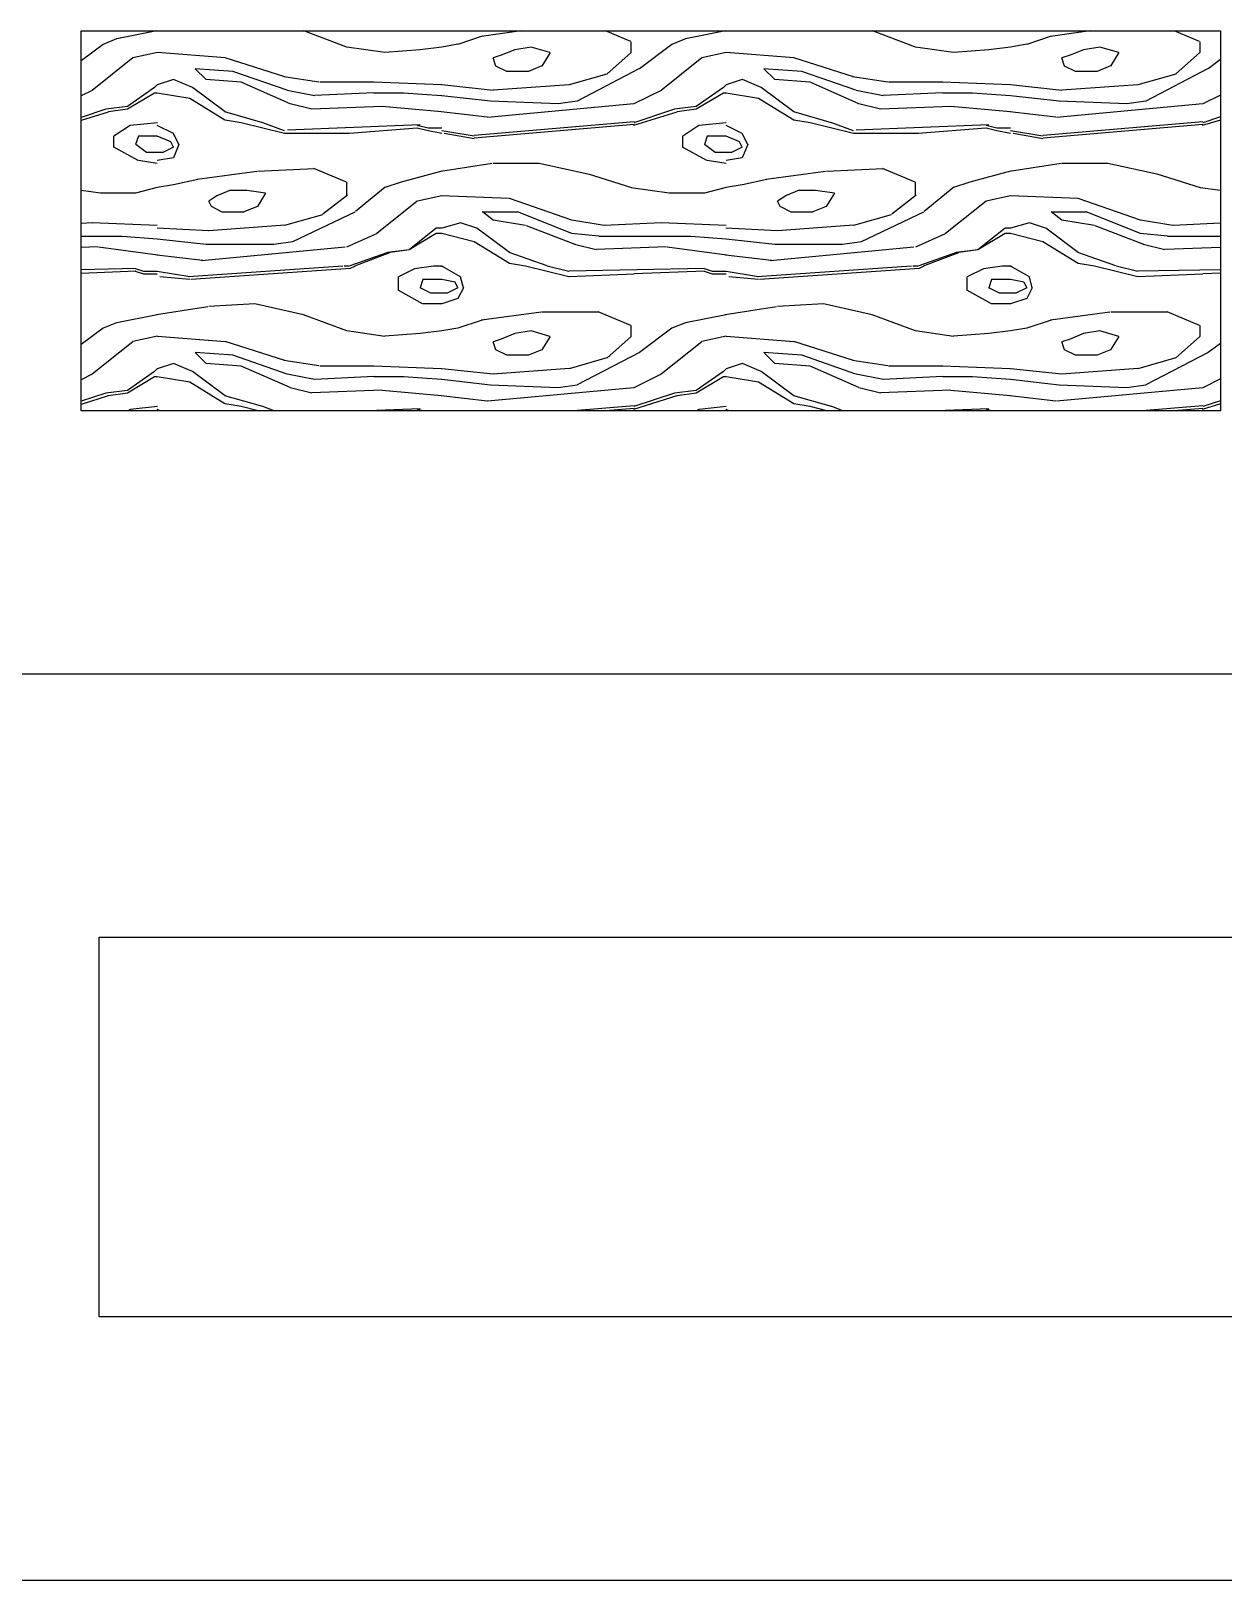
# Model space of a CAD drawing. Header units: millimetres. Extents: x -108685 to 756730, y -311791 to -113.
# Drawn here: x -42793 to -41743, y -243057 to -241693 of the extents above; entities that cross this region are included whole.
import ezdxf

# ---------------------------------------------------------------- set-up
doc = ezdxf.new("R2010")
doc.units = ezdxf.units.MM
doc.layers.add('JJ4-【节点填充】Hatch', color=250, linetype='Continuous')
doc.layers.add('XX9-【标注引线】Dim', color=44, linetype='Continuous')

msp = doc.modelspace()

# ---------------------------------------------------------------- hatches: boundary and pattern name
at = {"layer": 'JJ4-【节点填充】Hatch'}
h = msp.add_hatch(dxfattribs=at)
h.set_pattern_fill('YPSGT-木纹2', color=256, scale=500, angle=90, pattern_type=2)
h.set_pattern_definition([(201.755526, (-58380.90909809808, -102974.8855739831), (-1503.490474138579, -500.0000042870006), [12.84754499999999, -2685.137099999998]), (153.4881802, (-58411.93350309809, -102979.647473983), (-501.1634932024423, -3.261363372e-07), [10.66776999999998, -1109.447999999997]), (221.5674209999999, (-58302.15483309809, -102962.9808239831), (-501.1634998015132, -499.9999935679575), [28.70774999999998, -5999.919499999997]), (216.805996, (-58266.35744309807, -102955.837973983), (-501.1634916340268, -499.9999973919988), [35.767495, -2467.9572]), (218.594863, (-58240.10601809808, -102967.7427239831), (-501.1634953020429, -499.9999994124144), [45.80152499999999, -3160.3053]), (162.3883166, (-58106.46242309808, -102984.409373983), (-1503.490481454133, 499.9999783979936), [55.08472, -11512.706]), (180, (-58001.45673809809, -102998.695123983), (6.12e-14, 500), [26.25142, -474.91205]), (177.7147021, (-57968.04583809809, -102991.5522239831), (-501.1634904074019, -1.417972084e-06), [59.70981, -12479.35]), (187.1086444, (-57996.68375309808, -103136.7903239831), (-501.1634905711086, -2.94055232495e-05), [19.239835, -4021.125249999998]), (218.594863, (-57989.52427309808, -103093.9331739831), (-501.1634953020429, -499.9999994124144), [45.80152499999999, -3160.3053]), (198.395034, (-58003.84322809809, -103077.2665239831), (-501.1634903358165, -6.1190181504e-06), [15.09000499999999, -1569.360549999999]), (184.3885333, (-57987.13778309808, -103210.599873983), (-501.1634914736682, -2.22132286286e-05), [31.115635, -6503.167499999999]), (177.7147021, (-57968.04583809809, -103241.5522239831), (-501.1634904074019, -1.417972084e-06), [59.70981, -12479.35]), (180, (-58001.45673809809, -103248.6951239831), (6.12e-14, 500), [26.25142, -474.91205]), (174.8175646, (-57968.04583809809, -103265.3617739831), (-501.1634932222101, -1.0686109399e-06), [52.71834499999999, -5482.708000000001]), (184.5633474, (-57989.52427309808, -103279.6474739831), (-6515.125358417501, -499.9999932832094), [59.85205500000001, -12509.079]), (182.3318856, (-57989.52427309808, -103277.2665239831), (-12529.08727875801, -500.0000287537891), [117.0350649999999, -24460.32799999998]), (201.755526, (-58013.38920309808, -103139.171273983), (-1503.490474138579, -500.0000042870006), [38.54263999999996, -2659.441999999998]), (184.5633474, (-57989.52427309808, -103029.6474739831), (-6515.125358417501, -499.9999932832094), [59.85205500000001, -12509.079]), (182.3318856, (-57989.52427309808, -103027.2665239831), (-12529.08727875801, -500.0000287537891), [117.0350649999999, -24460.32799999998]), (198.395034, (-58003.84322809809, -103327.266523983), (-501.1634903358165, -6.1190181504e-06), [15.09000499999999, -1569.360549999999]), (187.1086444, (-57996.68375309808, -103386.7903239831), (-501.1634905711086, -2.94055232495e-05), [19.239835, -4021.125249999998]), (218.594863, (-57989.52427309808, -103343.933173983), (-501.1634953020429, -499.9999994124144), [45.80152499999999, -3160.3053]), (200.99293, (-58013.38920309808, -103389.1712739831), (-2505.817466013692, -999.9999922142883), [33.230065, -6945.083000000001]), (174.8175646, (-57968.04583809809, -103015.3617739831), (-501.1634932222101, -1.0686109399e-06), [52.71834499999999, -5482.708000000001]), (192.500636, (-57968.04583809809, -103339.1712739831), (-2505.817455436972, -500.0000167359058), [21.999975, -4597.99485]), (194.898295, (-57968.04583809809, -103317.7427239831), (-2004.653967257814, -500.0000103090711), [37.042625, -7741.908999999998]), (210.905036, (-57972.8188230981, -103372.5046239831), (-1002.326973937278, -500.000011303384), [27.81396, -2892.651950000001]), (218.594863, (-57972.8188230981, -103367.7427239831), (-501.1634953020429, -499.9999994124144), [30.53435, -3175.5725]), (180, (-57968.04583809809, -103372.5046239831), (6.12e-14, 500), [4.772985, -496.3904999999999]), (180, (-57968.04583809809, -103367.7427239831), (6.12e-14, 500), [4.772985, -496.3904999999999]), (180, (-57968.04583809809, -103401.0760739831), (6.12e-14, 500), [7.15948, -494.004]), (188.1114791, (-57996.68375309808, -103386.7903239831), (-501.1634899424542, -7.2415967638e-06), [16.87426999999998, -3526.722399999999]), (188.1114791, (-57996.68375309808, -103136.7903239831), (-501.1634899424542, -7.2415967638e-06), [16.87426999999998, -3526.722399999999]), (90, (-58006.2297230981, -103172.5046239831), (-501.1634899999999, 500), [11.90476, -488.0951999999999]), (206.511819, (-57991.91076809807, -103153.4570239831), (-501.1634820428823, -1.5047358634e-05), [16.001655, -1104.1141]), (185.6974228, (-57968.04583809809, -103151.0760739831), (-501.1634942508235, -1.6003009166e-06), [23.98340499999995, -5012.53149999999]), (180, (-57968.04583809809, -103162.9808239831), (6.12e-14, 500), [16.70545, -484.458]), (251.5250620000001, (-57984.75128809808, -103162.9808239831), (-2.9664873919e-06, -500.0000000046513), [7.530984999999998, -1573.97615]), (153.4881802, (-57977.59180809808, -103174.8855739831), (-501.1634932024423, -3.261363372e-07), [10.66776999999998, -1109.447999999997]), (180, (-57968.04583809809, -103174.8855739831), (6.12e-14, 500), [9.54597, -491.6174999999998]), (187.1086444, (-57968.04583809809, -103208.2189239831), (-501.1634905711086, -2.94055232495e-05), [19.239835, -4021.125249999998]), (180, (-57968.04583809809, -103184.409373983), (6.12e-14, 500), [16.70545, -484.458]), (151.0018962, (-57984.75128809808, -103184.409373983), (-1002.326986252916, 500.0000020168478), [24.557005, -5132.414000000001]), (175.9238363, (-57968.04583809809, -103251.0760739831), (-501.1634926062113, -5.948250196e-07), [33.49562999999993, -7000.58599999999]), (165.9950588, (-57979.97830309808, -103282.0284239831), (-501.1634896140161, 2.6528959892e-06), [9.838419999999982, -2056.229699999995]), (168.7156499, (-57968.04583809809, -103284.409373983), (-501.1634909246174, -2.863261127e-07), [12.16769, -2543.0468]), (165.9950588, (-57979.97830309808, -103279.6474739831), (-501.1634896140161, 2.6528959892e-06), [9.838419999999982, -2056.229699999995]), (180, (-57968.04583809809, -103279.6474739831), (6.12e-14, 500), [11.932465, -489.2310000000002]), (175.9238363, (-57968.04583809809, -103001.076073983), (-501.1634926062113, -5.948250196e-07), [33.49562999999993, -7000.58599999999]), (165.9950588, (-57979.97830309808, -103032.0284239831), (-501.1634896140161, 2.6528959892e-06), [9.838419999999982, -2056.229699999995]), (168.7156499, (-57968.04583809809, -103034.4093739831), (-501.1634909246174, -2.863261127e-07), [12.16769, -2543.0468]), (165.9950588, (-57979.97830309808, -103029.6474739831), (-501.1634896140161, 2.6528959892e-06), [9.838419999999982, -2056.229699999995]), (180, (-57968.04583809809, -103029.6474739831), (6.12e-14, 500), [11.932465, -489.2310000000002]), (194.898295, (-57968.04583809809, -103067.742723983), (-2004.653967257814, -500.0000103090711), [37.042625, -7741.908999999998]), (192.500636, (-57968.04583809809, -103089.171273983), (-2505.817455436972, -500.0000167359058), [21.999975, -4597.99485]), (210.905036, (-57972.8188230981, -103122.5046239831), (-1002.326973937278, -500.000011303384), [27.81396, -2892.651950000001]), (180, (-57968.04583809809, -103122.5046239831), (6.12e-14, 500), [4.772985, -496.3904999999999]), (218.594863, (-57972.8188230981, -103117.7427239831), (-501.1634953020429, -499.9999994124144), [30.53435, -3175.5725]), (180, (-57968.04583809809, -103117.7427239831), (6.12e-14, 500), [4.772985, -496.3904999999999]), (151.0018962, (-58235.33303309808, -103308.2189239831), (-1002.326986252916, 500.0000020168478), [24.557005, -5132.414000000001]), (248.15263, (-58199.5356430981, -103293.9331739831), (-501.1634723649378, -1000.000006810162), [12.82594, -2680.62155]), (180, (-58237.71952809809, -103336.7903239831), (6.12e-14, 500), [31.024405, -470.1390499999998]), (180, (-58249.65199309809, -103374.8855739831), (6.12e-14, 500), [28.63791500000001, -472.52555]), (172.2526421999999, (-58218.62758309809, -103391.5522239831), (-3508.144448190704, 499.9999835270481), [52.98649499999996, -11074.17749999999]), (177.6195887, (-58218.62758309809, -103365.361773983), (-501.1634946960397, 1.5996835587e-06), [57.32529499999993, -11980.98649999998]), (171.8885208, (-58218.62758309809, -103310.5998739831), (-501.16349135345, -1.7836618264e-06), [16.87426999999998, -3526.722399999999]), (189.4407505, (-58204.30862809809, -103305.8379739831), (-501.1634863236047, -4.49712197452e-05), [14.51555999999999, -3033.751849999998]), (194.004941, (-58218.62758309809, -103332.0284239831), (-501.1634884039884, -5.7548796116e-06), [19.67684, -2046.39125]), (189.4407505, (-58204.30862809809, -103329.6474739831), (-501.1634863236047, -4.49712197452e-05), [14.51555999999999, -3033.751849999998]), (175.6114666, (-58218.62758309809, -103377.2665239831), (-501.1634933866554, -1.838777995e-06), [31.115635, -6503.167499999999]), (180, (-58142.25981309808, -103353.4570239831), (6.12e-14, 500), [19.091945, -482.07155]), (180, (-58139.87332309809, -103334.4093739831), (6.12e-14, 500), [14.318955, -486.8445]), (201.755526, (-58130.32734809809, -103348.6951239831), (-1503.490474138579, -500.0000042870006), [12.84754499999999, -2685.137099999998]), (238.977459, (-58123.16787309809, -103336.7903239831), (-501.1634968640942, -999.9999977219924), [13.89177999999999, -2903.381499999998]), (171.8885208, (-58123.16787309809, -103336.7903239831), (-501.16349135345, -1.7836618264e-06), [16.87426999999998, -3526.722399999999]), (153.4881802, (-58161.35175809808, -103353.4570239831), (-501.1634932024423, -3.261363372e-07), [10.66776999999998, -1109.447999999997]), (201.755526, (-58154.19227809809, -103334.4093739831), (-1503.490474138579, -500.0000042870006), [12.84754499999999, -2685.137099999998]), (213.628631, (-58166.12474309809, -103339.1712739831), (-1002.326984893073, -499.9999943819712), [8.59848, -1797.0824]), (116.6183569, (-58170.8977280981, -103348.6951239831), (-501.1634912901496, 500.0000001251601), [5.326449999999995, -1113.228349999999]), (187.7473577, (-58130.32734809809, -103317.7427239831), (-3508.144446367264, -499.9999972216226), [52.98649499999999, -11074.1775]), (90, (-58051.57308809808, -103339.1712739831), (-501.1634899999999, 500), [11.90476, -488.0951999999999]), (157.4273760999999, (-58051.57308809808, -103327.266523983), (-2505.817458875371, 1000.000002081216), [31.01376500000001, -6481.875999999997]), (182.7199911, (-58080.21100309808, -103315.3617739831), (-501.163491751511, 1.0252929507e-06), [50.172875, -10486.1305]), (180, (-58116.0083930981, -103382.0284239831), (6.12e-14, 500), [59.66231999999997, -441.50115]), (195.910253, (-58073.05152309809, -103355.837973983), (-2004.653971394075, -499.9999975962861), [34.74178, -3613.1449]), (180, (-58049.18659309809, -103401.0760739831), (6.12e-14, 500), [4.772985, -496.3904999999999]), (185.3768734, (-58051.57308809808, -103384.409373983), (-10524.43332525567, -999.9999892798256), [127.043125, -26552.013]), (184.0761636, (-58106.46242309808, -103365.361773983), (-501.1634894074996, -4.34166495296e-05), [66.99125500000001, -6967.090500000002]), (188.1114791, (-58099.30294309808, -103379.647473983), (-501.1634899424542, -7.2415967638e-06), [16.87426999999998, -3526.722399999999]), (205.508168, (-58044.41360809808, -103353.4570239831), (-1002.326990680827, -499.9999914302874), [60.817595, -12710.8775]), (217.810465, (-58051.57308809808, -103339.1712739831), (-2004.653953924369, -1500.000015780584), [27.18641, -5681.959500000001]), (173.674408, (-58175.67071309809, -103382.0284239831), (-501.1634925632398, 2.78480783e-07), [43.22, -4494.880099999998]), (173.3055989999999, (-58178.05720809809, -103396.3141239831), (-4510.471429397357, 500.0000083374082), [40.84888499999999, -8537.4165]), (176.9941939999999, (-58173.2842230981, -103370.1236739831), (-501.16349255359, 6.935569891e-07), [45.40582999999996, -9489.818499999988]), (192.500636, (-58182.83019309807, -103324.8855739831), (-2505.817455436972, -500.0000167359058), [21.999975, -4597.99485]), (199.61168, (-58015.77569309808, -103389.1712739831), (-1503.490481796528, -499.9999904672035), [35.46846, -7412.9075]), (204.393825, (-58025.32166809808, -103372.5046239831), (-1002.32699306462, -499.9999872020207), [28.82465000000001, -6024.3515]), (219.224154, (-58018.16218809809, -103332.0284239831), (-2505.817462773967, -1999.999994910593), [33.88688, -7082.358000000001]), (188.9521336, (-58423.86596809808, -103310.5998739831), (-3006.980951599289, -499.9999973069196), [45.90251499999999, -9593.6255]), (180, (-58402.38753309809, -103353.4570239831), (6.12e-14, 500), [31.024405, -470.1390499999998]), (177.7147021, (-58409.54700809809, -103341.5522239831), (-501.1634904074019, -1.417972084e-06), [59.70981, -12479.35]), (180, (-58383.29558809809, -103310.5998739831), (6.12e-14, 500), [40.57038, -460.5930999999998]), (165.9950588, (-58440.57141809808, -103379.647473983), (-501.1634896140161, 2.6528959892e-06), [29.51525999999996, -2036.552849999998]), (161.6049655, (-58438.18492309809, -103367.7427239831), (-501.1634934914845, 1.0034610394e-06), [15.09000499999998, -1569.360549999998]), (195.910253, (-58452.5038830981, -103362.9808239831), (-2004.653971394075, -499.9999975962861), [17.37089, -3630.5158]), (90, (-58468.42555809808, -103401.021423983), (-501.16349, 3.07e-14), [0, -500]), (158.7944415, (-58352.27118309808, -103382.0284239831), (-2505.817463659813, 999.9999916639186), [46.07678999999992, -9630.04849999998]), (160.388319, (-58376.13610809809, -103401.0760739831), (-1503.490478104535, 500.0000025782276), [35.46846, -7412.9075]), (170.5592494, (-58395.22805309808, -103401.0760739831), (-501.1634937048468, 1.4554061874e-06), [14.51556, -3033.75185]), (143.1940038, (-58409.54700809809, -103389.1712739831), (-501.163510857456, 499.9999711179861), [35.767495, -2467.9572]), (148.4519079, (-58409.54700809809, -103398.6951239831), (-2505.817460148842, 1500.00000000442), [36.40502, -7608.6495]), (170.5592494, (-58395.22805309808, -103365.361773983), (-501.1634937048468, 1.4554061874e-06), [29.03112, -3019.2363]), (158.2444729999999, (-58354.65767309809, -103372.5046239831), (-1503.490476531343, 500.000002664646), [51.39018499999998, -2646.59445]), (160.8622756, (-58354.65767309809, -103360.5998739831), (-1503.490475256821, 500.0000011726529), [58.10034999999992, -12142.97349999998]), (143.1940038, (-58423.86596809808, -103360.5998739831), (-501.163510857456, 499.9999711179861), [11.9225, -2491.8022]), (171.8885208, (-58268.74393309808, -103336.7903239831), (-501.16349135345, -1.7836618264e-06), [33.74853999999999, -3509.848099999999]), (162.6838527, (-58302.15483309809, -103332.0284239831), (-1503.490475473888, 499.999996021229), [39.996655, -8359.3005]), (182.1974896, (-58271.13042809808, -103384.409373983), (-501.1634909260783, -2.62464576849e-05), [62.09448, -12977.7455]), (180, (-58278.2899030981, -103374.8855739831), (6.12e-14, 500), [52.50284, -448.6606499999999]), (182.7199911, (-58275.90341309807, -103362.9808239831), (-501.163491751511, 1.0252929507e-06), [50.172875, -10486.1305]), (167.4993636, (-58340.33871809809, -103320.123673983), (-2505.817459522079, 500.000000059536), [43.99994999999999, -4575.9949]), (165.9950588, (-58333.1792380981, -103386.7903239831), (-501.1634896140161, 2.6528959892e-06), [19.67683999999996, -2046.391249999998]), (174.3025771, (-58330.79274809809, -103374.8855739831), (-501.1634942508235, 2.4749964399e-06), [23.98340499999997, -5012.531499999996]), (170.5592494, (-58326.01976309808, -103365.361773983), (-501.1634937048468, 1.4554061874e-06), [29.03112, -3019.2363]), (188.1114791, (-58244.8790030981, -103012.9808239831), (-501.1634899424542, -7.2415967638e-06), [16.87426999999998, -3526.722399999999]), (180, (-58237.71952809809, -103086.790323983), (6.12e-14, 500), [31.024405, -470.1390499999998]), (180, (-58249.65199309809, -103124.8855739831), (6.12e-14, 500), [28.63791500000001, -472.52555]), (172.2526421999999, (-58218.62758309809, -103141.552223983), (-3508.144448190704, 499.9999835270481), [52.98649499999996, -11074.17749999999]), (175.2473667, (-58218.62758309809, -103117.7427239831), (-501.1634926669236, -3.031307398e-07), [57.47343999999993, -5977.237499999987]), (182.1974896, (-58237.71952809809, -103155.8379739831), (-501.1634909260783, -2.62464576849e-05), [62.09448, -12977.7455]), (201.755526, (-58254.4249780981, -103201.0760739831), (-1503.490474138579, -500.0000042870006), [12.84754499999999, -2685.137099999998]), (187.1086444, (-58244.8790030981, -103260.5998739831), (-501.1634905711086, -2.94055232495e-05), [19.239835, -4021.125249999998]), (188.1114791, (-58244.8790030981, -103262.9808239831), (-501.1634899424542, -7.2415967638e-06), [16.87426999999998, -3526.722399999999]), (218.594863, (-58240.10601809808, -103217.742723983), (-501.1634953020429, -499.9999994124144), [45.80152499999999, -3160.3053]), (181.1431035, (-58237.71952809809, -103153.4570239831), (-501.1634928630575, -9.3402460008e-06), [119.3483949999999, -24943.81399999998]), (187.1086444, (-58244.8790030981, -103010.5998739831), (-501.1634905711086, -2.94055232495e-05), [19.239835, -4021.125249999998]), (185.3768734, (-58051.57308809808, -103134.4093739831), (-10524.43332525567, -999.9999892798256), [127.043125, -26552.013]), (199.61168, (-58015.77569309808, -103139.171273983), (-1503.490481796528, -499.9999904672035), [35.46846, -7412.9075]), (173.3055989999999, (-58178.05720809809, -103146.3141239831), (-4510.471429397357, 500.0000083374082), [40.84888499999999, -8537.4165]), (174.8175646, (-58189.98966809807, -103162.9808239831), (-501.1634932222101, -1.0686109399e-06), [26.359175, -5509.066999999999]), (170.5592494, (-58189.98966809807, -103160.5998739831), (-501.1634937048468, 1.4554061874e-06), [29.03112, -3019.2363]), (180, (-58218.62758309809, -103155.8379739831), (6.12e-14, 500), [11.932465, -489.2310000000002]), (161.6049655, (-58230.56004809808, -103155.8379739831), (-501.1634934914845, 1.0034610394e-06), [7.545004999999987, -1576.905549999997]), (170.5592494, (-58216.24109309808, -103160.5998739831), (-501.1634937048468, 1.4554061874e-06), [14.51556, -3033.75185]), (161.6049655, (-58230.56004809808, -103158.2189239831), (-501.1634934914845, 1.0034610394e-06), [7.545004999999987, -1576.905549999997]), (191.28435, (-58218.62758309809, -103193.9331739831), (-501.1634879894431, -1.35490007379e-05), [36.503065, -2518.7114]), (198.395034, (-58204.30862809809, -103236.7903239831), (-501.1634903358165, -6.1190181504e-06), [15.09000499999999, -1569.360549999999]), (224.933414, (-58218.62758309809, -103241.5522239831), (-3.8051738455e-06, -500.0000009260165), [3.371094999999998, -704.55885]), (180, (-58218.62758309809, -103248.6951239831), (6.12e-14, 500), [2.386495, -498.777]), (185.6974228, (-58218.62758309809, -103274.885573983), (-501.1634942508235, -1.6003009166e-06), [23.98340499999995, -5012.53149999999]), (153.4881802, (-58204.30862809809, -103284.409373983), (-501.1634932024423, -3.261363372e-07), [16.00165499999996, -1104.114099999996]), (214.929481, (-58221.01407809809, -103243.9331739831), (-1503.490472286489, -1000.000006754414), [29.10863499999998, -6083.704499999996]), (210.905036, (-58221.01407809809, -103248.6951239831), (-1002.326973937278, -500.000011303384), [27.81396, -2892.651950000001]), (170.5592494, (-58189.98966809807, -103253.457023983), (-501.1634937048468, 1.4554061874e-06), [29.03112, -3019.2363]), (192.500636, (-58218.62758309809, -103212.9808239831), (-2505.817455436972, -500.0000167359058), [21.999975, -4597.99485]), (183.358663, (-58132.71384309808, -103184.409373983), (-501.1634879703096, -4.50494784433e-05), [40.64018499999995, -8493.797999999992]), (159.4876988, (-58051.57308809808, -103208.2189239831), (-1503.490475005768, 500.0000025477316), [40.768745, -4239.949649999998]), (167.4993636, (-58089.7569730981, -103193.9331739831), (-2505.817459522079, 500.000000059536), [43.99994999999999, -4575.9949]), (175.6114666, (-58144.64630809808, -103239.171273983), (-501.1634933866554, -1.838777995e-06), [31.115635, -6503.167499999999]), (175.9238363, (-58151.80578309808, -103229.6474739831), (-501.1634926062113, -5.948250196e-07), [33.49562999999993, -7000.58599999999]), (135.0665857, (-58175.67071309809, -103236.7903239831), (-2.23757162492e-05, 499.9999796881747), [13.48437999999999, -694.4455499999992]), (170.5592494, (-58144.64630809808, -103274.885573983), (-501.1634937048468, 1.4554061874e-06), [14.51556, -3033.75185]), (164.0897467, (-58125.55436309808, -103274.885573983), (-2004.653970146738, 500.0000032841684), [34.74178, -3613.1449]), (143.1940038, (-58158.96526309808, -103265.3617739831), (-501.163510857456, 499.9999711179861), [35.767495, -2467.9572]), (171.2738296999999, (-58075.43801309808, -103239.171273983), (-3508.144445897971, 500.0000046285475), [31.38773, -6560.035]), (168.7156499, (-58080.21100309808, -103251.0760739831), (-501.1634909246174, -2.863261127e-07), [24.335375, -2530.8791]), (165.9950588, (-58082.5974930981, -103262.9808239831), (-501.1634896140161, 2.6528959892e-06), [19.67683999999996, -2046.391249999998]), (180, (-58049.18659309809, -103284.409373983), (6.12e-14, 500), [57.27583000000001, -443.88765]), (165.9950588, (-58106.46242309808, -103284.409373983), (-501.1634896140161, 2.6528959892e-06), [39.35367999999993, -2026.714449999998]), (159.4876988, (-58106.46242309808, -103282.0284239831), (-1503.490475005768, 500.0000025477316), [20.384375, -4260.333999999999]), (156.086897, (-58101.68943809807, -103258.2189239831), (-1002.326997803702, 499.9999647878897), [46.99047499999993, -4887.009149999995]), (160.7514394, (-58104.07592809808, -103246.3141239831), (-1503.490479276313, 500.0000005219654), [50.55607499999994, -10566.21999999998]), (162.3883166, (-58106.46242309808, -103234.4093739831), (-1503.490481454133, 499.9999783979936), [55.08472, -11512.706]), (148.4519079, (-58158.96526309808, -103272.5046239831), (-2505.817460148842, 1500.00000000442), [36.40502, -7608.6495]), (156.8495881, (-58187.60317809808, -103243.9331739831), (-1002.326985780615, 499.999997463898), [18.168445, -3797.20535]), (175.4366525, (-58158.96526309808, -103217.742723983), (-6515.125357544836, 500.0000046542481), [59.85205499999997, -12509.07899999999]), (183.8695474999999, (-58049.18659309809, -103153.4570239831), (-7517.452370435844, -499.9999957585897), [141.1247999999998, -29495.08299999998]), (183.8695474999999, (-58049.18659309809, -103151.0760739831), (-7517.452370435844, -499.9999957585897), [141.1247999999998, -29495.08299999998]), (188.9521336, (-58173.2842230981, -103186.7903239831), (-3006.980951599289, -499.9999973069196), [45.90251499999999, -9593.6255]), (180, (-58027.70815809807, -103239.171273983), (6.12e-14, 500), [47.72985499999999, -453.4335999999998]), (182.1974896, (-58020.54867809808, -103260.5998739831), (-501.1634909260783, -2.62464576849e-05), [62.09448, -12977.7455]), (182.5965283999999, (-58027.70815809807, -103248.6951239831), (-501.1634895099606, -3.87611606914e-05), [52.5568, -10984.371]), (171.8885208, (-58018.16218809809, -103212.9808239831), (-501.16349135345, -1.7836618264e-06), [33.74853999999999, -3509.848099999999]), (90, (-58256.81146809809, -103296.3141239831), (-501.1634899999999, 500), [9.523810000000001, -490.4761500000001]), (158.2444729999999, (-58206.69511809808, -103291.552223983), (-1503.490476531343, 500.000002664646), [12.847545, -2685.1371]), (116.6183569, (-58204.30862809809, -103296.3141239831), (-501.1634912901496, 500.0000001251601), [5.326449999999995, -1113.228349999999]), (206.511819, (-58204.30862809809, -103296.3141239831), (-501.1634820428823, -1.5047358634e-05), [10.66777, -1109.448]), (180, (-58213.85459809809, -103301.0760739831), (6.12e-14, 500), [4.772985, -496.3904999999999]), (180, (-58218.62758309809, -103286.7903239831), (6.12e-14, 500), [16.70545, -484.458]), (251.5250620000001, (-58235.33303309808, -103286.7903239831), (-2.9664873919e-06, -500.0000000046513), [7.530984999999998, -1573.97615]), (143.1940038, (-58228.17355309807, -103301.0760739831), (-501.163510857456, 499.9999711179861), [11.9225, -2491.8022]), (180, (-58218.62758309809, -103301.0760739831), (6.12e-14, 500), [9.54597, -491.6174999999998]), (213.628631, (-58242.49251309808, -103277.2665239831), (-1002.326984893073, -499.9999943819712), [17.19696, -1788.48395]), (116.6183569, (-58199.5356430981, -103293.9331739831), (-501.1634912901496, 500.0000001251601), [10.65290499999999, -1107.901899999998]), (224.933414, (-58218.62758309809, -102991.5522239831), (-3.8051738455e-06, -500.0000009260165), [3.371094999999998, -704.55885]), (214.929481, (-58221.01407809809, -102993.9331739831), (-1503.490472286489, -1000.000006754414), [29.10863499999998, -6083.704499999996]), (180, (-58218.62758309809, -102998.695123983), (6.12e-14, 500), [2.386495, -498.777]), (198.395034, (-58204.30862809809, -102986.7903239831), (-501.1634903358165, -6.1190181504e-06), [15.09000499999999, -1569.360549999999]), (170.5592494, (-58189.98966809807, -103003.4570239831), (-501.1634937048468, 1.4554061874e-06), [29.03112, -3019.2363]), (175.9238363, (-58151.80578309808, -102979.647473983), (-501.1634926062113, -5.948250196e-07), [33.49562999999993, -7000.58599999999]), (175.6114666, (-58144.64630809808, -102989.1712739831), (-501.1634933866554, -1.838777995e-06), [31.115635, -6503.167499999999]), (135.0665857, (-58175.67071309809, -102986.7903239831), (-2.23757162492e-05, 499.9999796881747), [13.48437999999999, -694.4455499999992]), (168.7156499, (-58080.21100309808, -103001.076073983), (-501.1634909246174, -2.863261127e-07), [24.335375, -2530.8791]), (171.2738296999999, (-58075.43801309808, -102989.1712739831), (-3508.144445897971, 500.0000046285475), [31.38773, -6560.035]), (160.7514394, (-58104.07592809808, -102996.3141239831), (-1503.490479276313, 500.0000005219654), [50.55607499999994, -10566.21999999998]), (156.086897, (-58101.68943809807, -103008.2189239831), (-1002.326997803702, 499.9999647878897), [46.99047499999993, -4887.009149999995]), (156.8495881, (-58187.60317809808, -102993.9331739831), (-1002.326985780615, 499.999997463898), [18.168445, -3797.20535]), (182.5965283999999, (-58027.70815809807, -102998.695123983), (-501.1634895099606, -3.87611606914e-05), [52.5568, -10984.371]), (180, (-58027.70815809807, -102989.1712739831), (6.12e-14, 500), [47.72985499999999, -453.4335999999998]), (153.4881802, (-58204.30862809809, -103034.4093739831), (-501.1634932024423, -3.261363372e-07), [16.00165499999996, -1104.114099999996]), (185.6974228, (-58218.62758309809, -103024.8855739831), (-501.1634942508235, -1.6003009166e-06), [23.98340499999995, -5012.53149999999]), (116.6183569, (-58199.5356430981, -103043.9331739831), (-501.1634912901496, 500.0000001251601), [10.65290499999999, -1107.901899999998]), (158.2444729999999, (-58206.69511809808, -103041.5522239831), (-1503.490476531343, 500.000002664646), [12.847545, -2685.1371]), (213.628631, (-58242.49251309808, -103027.2665239831), (-1002.326984893073, -499.9999943819712), [17.19696, -1788.48395]), (251.5250620000001, (-58235.33303309808, -103036.790323983), (-2.9664873919e-06, -500.0000000046513), [7.530984999999998, -1573.97615]), (180, (-58218.62758309809, -103036.790323983), (6.12e-14, 500), [16.70545, -484.458]), (189.4407505, (-58204.30862809809, -103055.837973983), (-501.1634863236047, -4.49712197452e-05), [14.51555999999999, -3033.751849999998]), (180, (-58213.85459809809, -103051.076073983), (6.12e-14, 500), [4.772985, -496.3904999999999]), (206.511819, (-58204.30862809809, -103046.314123983), (-501.1634820428823, -1.5047358634e-05), [10.66777, -1109.448]), (151.0018962, (-58235.33303309808, -103058.2189239831), (-1002.326986252916, 500.0000020168478), [24.557005, -5132.414000000001]), (171.8885208, (-58218.62758309809, -103060.5998739831), (-501.16349135345, -1.7836618264e-06), [16.87426999999998, -3526.722399999999]), (180, (-58218.62758309809, -103051.076073983), (6.12e-14, 500), [9.54597, -491.6174999999998]), (248.15263, (-58199.5356430981, -103043.9331739831), (-501.1634723649378, -1000.000006810162), [12.82594, -2680.62155]), (116.6183569, (-58204.30862809809, -103046.314123983), (-501.1634912901496, 500.0000001251601), [5.326449999999995, -1113.228349999999]), (90, (-58256.81146809809, -103046.314123983), (-501.1634899999999, 500), [9.523810000000001, -490.4761500000001]), (143.1940038, (-58228.17355309807, -103051.076073983), (-501.163510857456, 499.9999711179861), [11.9225, -2491.8022]), (194.004941, (-58218.62758309809, -103082.0284239831), (-501.1634884039884, -5.7548796116e-06), [19.67684, -2046.39125]), (189.4407505, (-58204.30862809809, -103079.6474739831), (-501.1634863236047, -4.49712197452e-05), [14.51555999999999, -3033.751849999998]), (175.6114666, (-58218.62758309809, -103127.266523983), (-501.1634933866554, -1.838777995e-06), [31.115635, -6503.167499999999]), (164.0897467, (-58125.55436309808, -103024.8855739831), (-2004.653970146738, 500.0000032841684), [34.74178, -3613.1449]), (170.5592494, (-58144.64630809808, -103024.8855739831), (-501.1634937048468, 1.4554061874e-06), [14.51556, -3033.75185]), (187.7473577, (-58130.32734809809, -103067.742723983), (-3508.144446367264, -499.9999972216226), [52.98649499999999, -11074.1775]), (180, (-58049.18659309809, -103034.4093739831), (6.12e-14, 500), [57.27583000000001, -443.88765]), (161.6049655, (-58051.57308809808, -103077.2665239831), (-501.1634934914845, 1.0034610394e-06), [30.18000999999996, -1554.270549999997]), (165.9950588, (-58106.46242309808, -103034.4093739831), (-501.1634896140161, 2.6528959892e-06), [39.35367999999993, -2026.714449999998]), (159.4876988, (-58106.46242309808, -103032.0284239831), (-1503.490475005768, 500.0000025477316), [20.384375, -4260.333999999999]), (180, (-58080.21100309808, -103067.742723983), (6.12e-14, 500), [50.11635, -451.0470999999998]), (171.8885208, (-58123.16787309809, -103086.7903239831), (-501.16349135345, -1.7836618264e-06), [16.87426999999998, -3526.722399999999]), (201.755526, (-58154.19227809809, -103084.4093739831), (-1503.490474138579, -500.0000042870006), [12.84754499999999, -2685.137099999998]), (180, (-58142.25981309808, -103103.4570239831), (6.12e-14, 500), [19.091945, -482.07155]), (201.755526, (-58130.32734809809, -103098.6951239831), (-1503.490474138579, -500.0000042870006), [12.84754499999999, -2685.137099999998]), (238.977459, (-58123.16787309809, -103086.7903239831), (-501.1634968640942, -999.9999977219924), [13.89177999999999, -2903.381499999998]), (153.4881802, (-58161.35175809808, -103103.4570239831), (-501.1634932024423, -3.261363372e-07), [10.66776999999998, -1109.447999999997]), (213.628631, (-58166.12474309809, -103089.171273983), (-1002.326984893073, -499.9999943819712), [8.59848, -1797.0824]), (116.6183569, (-58170.8977280981, -103098.6951239831), (-501.1634912901496, 500.0000001251601), [5.326449999999995, -1113.228349999999]), (180, (-58139.87332309809, -103084.4093739831), (6.12e-14, 500), [14.318955, -486.8445]), (180, (-58116.0083930981, -103132.0284239831), (6.12e-14, 500), [59.66231999999997, -441.50115]), (217.810465, (-58051.57308809808, -103089.171273983), (-2004.653953924369, -1500.000015780584), [27.18641, -5681.959500000001]), (205.508168, (-58044.41360809808, -103103.4570239831), (-1002.326990680827, -499.9999914302874), [60.817595, -12710.8775]), (195.910253, (-58073.05152309809, -103105.837973983), (-2004.653971394075, -499.9999975962861), [34.74178, -3613.1449]), (184.0761636, (-58106.46242309808, -103115.3617739831), (-501.1634894074996, -4.34166495296e-05), [66.99125500000001, -6967.090500000002]), (188.1114791, (-58099.30294309808, -103129.6474739831), (-501.1634899424542, -7.2415967638e-06), [16.87426999999998, -3526.722399999999]), (90, (-58051.57308809808, -103089.171273983), (-501.1634899999999, 500), [11.90476, -488.0951999999999]), (173.674408, (-58175.67071309809, -103132.0284239831), (-501.1634925632398, 2.78480783e-07), [43.22, -4494.880099999998]), (176.9941939999999, (-58173.2842230981, -103120.123673983), (-501.16349255359, 6.935569891e-07), [45.40582999999996, -9489.818499999988]), (192.500636, (-58182.83019309807, -103074.885573983), (-2505.817455436972, -500.0000167359058), [21.999975, -4597.99485]), (204.393825, (-58025.32166809808, -103122.5046239831), (-1002.32699306462, -499.9999872020207), [28.82465000000001, -6024.3515]), (219.224154, (-58018.16218809809, -103082.0284239831), (-2505.817462773967, -1999.999994910593), [33.88688, -7082.358000000001]), (182.1974896, (-58020.54867809808, -103010.5998739831), (-501.1634909260783, -2.62464576849e-05), [62.09448, -12977.7455]), (165.9950588, (-58082.5974930981, -103012.9808239831), (-501.1634896140161, 2.6528959892e-06), [19.67683999999996, -2046.391249999998]), (210.905036, (-58221.01407809809, -102998.695123983), (-1002.326973937278, -500.000011303384), [27.81396, -2892.651950000001]), (143.1940038, (-58158.96526309808, -103015.3617739831), (-501.163510857456, 499.9999711179861), [35.767495, -2467.9572]), (148.4519079, (-58158.96526309808, -103022.5046239831), (-2505.817460148842, 1500.00000000442), [36.40502, -7608.6495]), (148.4519079, (-58409.54700809809, -103148.6951239831), (-2505.817460148842, 1500.00000000442), [36.40502, -7608.6495]), (143.1940038, (-58409.54700809809, -103139.171273983), (-501.163510857456, 499.9999711179861), [35.767495, -2467.9572]), (180, (-58464.43634309809, -103174.8855739831), (6.12e-14, 500), [4.772985, -496.3904999999999]), (168.7156499, (-58457.27686809809, -103165.3617739831), (-501.1634909246174, -2.863261127e-07), [12.16769, -2543.0468]), (116.6183569, (-58454.89037309809, -103170.1236739831), (-501.1634912901496, 500.0000001251601), [5.326449999999995, -1113.228349999999]), (206.511819, (-58454.89037309809, -103170.1236739831), (-501.1634820428823, -1.5047358634e-05), [10.66777, -1109.448]), (150.312451, (-58452.5038830981, -103160.5998739831), (-1002.326981522798, 500.0000014176301), [19.229535, -4018.972699999999]), (104.06761, (-58450.11738809809, -103170.1236739831), (-4.49856542822e-05, 499.9999893318318), [9.818265, -2052.017000000001]), (243.3816430000001, (-58450.11738809809, -103170.1236739831), (-501.1634742825997, -500.0000082113755), [10.652905, -1107.9019]), (198.395034, (-58433.41193809808, -103198.6951239831), (-501.1634903358165, -6.1190181504e-06), [22.63500999999998, -1561.815549999999]), (189.4407505, (-58454.89037309809, -103205.8379739831), (-501.1634863236047, -4.49712197452e-05), [14.51555999999999, -3033.751849999998]), (198.395034, (-58454.89037309809, -103179.6474739831), (-501.1634903358165, -6.1190181504e-06), [15.09000499999999, -1569.360549999999]), (165.9950588, (-58357.04416809809, -103160.5998739831), (-501.1634896140161, 2.6528959892e-06), [39.35367999999993, -2026.714449999998]), (165.9950588, (-58357.04416809809, -103155.8379739831), (-501.1634896140161, 2.6528959892e-06), [19.67683999999996, -2046.391249999998]), (164.0897467, (-58373.74961809809, -103212.9808239831), (-2004.653970146738, 500.0000032841684), [17.37089, -3630.5158]), (201.755526, (-58404.77402309808, -103210.599873983), (-1503.490474138579, -500.0000042870006), [12.84754499999999, -2685.137099999998]), (189.4407505, (-58390.45506809808, -103208.2189239831), (-501.1634863236047, -4.49712197452e-05), [14.51555999999999, -3033.751849999998]), (187.7473577, (-58380.90909809808, -103191.5522239831), (-3508.144446367264, -499.9999972216226), [52.98649499999999, -11074.1775]), (174.0048427, (-58423.86596809808, -103246.3141239831), (-5011.634898551658, 500.0000009733874), [45.592725, -9528.879]), (173.3055989999999, (-58428.63895309807, -103270.123673983), (-4510.471429397357, 500.0000083374082), [40.84888499999999, -8537.4165]), (170.5592494, (-58440.57141809808, -103286.7903239831), (-501.1634937048468, 1.4554061874e-06), [29.03112, -3019.2363]), (173.674408, (-58426.25245809808, -103255.8379739831), (-501.1634925632398, 2.78480783e-07), [43.22, -4494.880099999998]), (201.755526, (-58380.90909809808, -103224.8855739831), (-1503.490474138579, -500.0000042870006), [12.84754499999999, -2685.137099999998]), (180, (-58392.84155809807, -103229.6474739831), (6.12e-14, 500), [19.091945, -482.07155]), (153.4881802, (-58411.93350309809, -103229.6474739831), (-501.1634932024423, -3.261363372e-07), [10.66776999999998, -1109.447999999997]), (188.1114791, (-58349.88468809808, -103255.8379739831), (-501.1634899424542, -7.2415967638e-06), [16.87426999999998, -3526.722399999999]), (184.0761636, (-58357.04416809809, -103241.5522239831), (-501.1634894074996, -4.34166495296e-05), [66.99125500000001, -6967.090500000002]), (177.7147021, (-58366.59013809809, -103258.2189239831), (-501.1634904074019, -1.417972084e-06), [59.70981, -12479.35]), (108.4749374, (-58421.47947309809, -103224.8855739831), (-2.4728115083e-06, 499.9999984202024), [7.530984999999997, -1573.97615]), (238.977459, (-58373.74961809809, -103212.9808239831), (-501.1634968640942, -999.9999977219924), [13.89177999999999, -2903.381499999998]), (198.395034, (-58416.7064880981, -103215.3617739831), (-501.1634903358165, -6.1190181504e-06), [7.545004999999992, -1576.905549999999]), (160.388319, (-58376.13610809809, -103151.0760739831), (-1503.490478104535, 500.0000025782276), [35.46846, -7412.9075]), (170.5592494, (-58395.22805309808, -103151.0760739831), (-501.1634937048468, 1.4554061874e-06), [14.51556, -3033.75185]), (169.7185661999999, (-58440.57141809808, -103289.171273983), (-3006.980953698332, 500.0000004574237), [26.67982, -5576.0825]), (157.4273760999999, (-58302.15483309809, -103203.457023983), (-2505.817458875371, 1000.000002081216), [31.01376500000001, -6481.875999999997]), (90, (-58302.15483309809, -103212.9808239831), (-501.1634899999999, 500), [9.523810000000001, -490.4761500000001]), (206.511819, (-58275.90341309807, -103246.3141239831), (-501.1634820428823, -1.5047358634e-05), [26.669425, -1093.44635]), (198.395034, (-58263.97094809807, -103262.9808239831), (-501.1634903358165, -6.1190181504e-06), [37.72501499999996, -1546.725549999999]), (197.3161469999999, (-58261.58445309808, -103265.3617739831), (-1503.490476603662, -499.9999929223559), [39.996655, -8359.3005]), (221.5674209999999, (-58302.15483309809, -103212.9808239831), (-501.1634998015132, -499.9999935679575), [28.70774999999998, -5999.919499999997]), (216.805996, (-58266.35744309807, -103205.8379739831), (-501.1634916340268, -499.9999973919988), [35.767495, -2467.9572]), (185.2778691999999, (-58299.76833809809, -103258.2189239831), (-5512.798409663478, -499.9999942052681), [129.41931, -27048.636]), (184.8328079, (-58299.76833809809, -103274.885573983), (-6013.961881807979, -500.0000394885145), [141.30545, -29532.8385]), (184.8328079, (-58299.76833809809, -103277.2665239831), (-6013.961881807979, -500.0000394885145), [141.30545, -29532.8385]), (195.910253, (-58323.63326809808, -103232.0284239831), (-2004.653971394075, -499.9999975962861), [34.74178, -3613.1449]), (207.498233, (-58294.99535309809, -103227.2665239831), (-1002.326989012329, -499.9999902919412), [61.88024999999999, -12932.9725]), (180, (-58330.79274809809, -103191.5522239831), (6.12e-14, 500), [50.11635, -451.0470999999998]), (182.3804112, (-58299.76833809809, -103158.2189239831), (-501.1634944883692, -5.7206735916e-06), [57.325295, -11980.9865]), (174.0048427, (-58423.86596809808, -102996.3141239831), (-5011.634898551658, 500.0000009733874), [45.592725, -9528.879]), (173.674408, (-58426.25245809808, -103005.8379739831), (-501.1634925632398, 2.78480783e-07), [43.22, -4494.880099999998]), (188.1114791, (-58349.88468809808, -103005.8379739831), (-501.1634899424542, -7.2415967638e-06), [16.87426999999998, -3526.722399999999]), (180, (-58392.84155809807, -102979.647473983), (6.12e-14, 500), [19.091945, -482.07155]), (184.0761636, (-58357.04416809809, -102991.5522239831), (-501.1634894074996, -4.34166495296e-05), [66.99125500000001, -6967.090500000002]), (177.7147021, (-58366.59013809809, -103008.2189239831), (-501.1634904074019, -1.417972084e-06), [59.70981, -12479.35]), (206.511819, (-58275.90341309807, -102996.3141239831), (-501.1634820428823, -1.5047358634e-05), [26.669425, -1093.44635]), (195.910253, (-58323.63326809808, -102982.0284239831), (-2004.653971394075, -499.9999975962861), [34.74178, -3613.1449]), (207.498233, (-58294.99535309809, -102977.266523983), (-1002.326989012329, -499.9999902919412), [61.88024999999999, -12932.9725]), (170.5592494, (-58440.57141809808, -103036.790323983), (-501.1634937048468, 1.4554061874e-06), [29.03112, -3019.2363]), (169.7185661999999, (-58440.57141809808, -103039.1712739831), (-3006.980953698332, 500.0000004574237), [26.67982, -5576.0825]), (173.3055989999999, (-58428.63895309807, -103020.123673983), (-4510.471429397357, 500.0000083374082), [40.84888499999999, -8537.4165]), (188.9521336, (-58423.86596809808, -103060.5998739831), (-3006.980951599289, -499.9999973069196), [45.90251499999999, -9593.6255]), (180, (-58383.29558809809, -103060.5998739831), (6.12e-14, 500), [40.57038, -460.5930999999998]), (143.1940038, (-58423.86596809808, -103110.5998739831), (-501.163510857456, 499.9999711179861), [11.9225, -2491.8022]), (165.9950588, (-58440.57141809808, -103129.6474739831), (-501.1634896140161, 2.6528959892e-06), [29.51525999999996, -2036.552849999998]), (161.6049655, (-58438.18492309809, -103117.7427239831), (-501.1634934914845, 1.0034610394e-06), [15.09000499999998, -1569.360549999998]), (195.910253, (-58452.5038830981, -103112.9808239831), (-2004.653971394075, -499.9999975962861), [17.37089, -3630.5158]), (160.8622756, (-58354.65767309809, -103110.5998739831), (-1503.490475256821, 500.0000011726529), [58.10034999999992, -12142.97349999998]), (158.7944415, (-58352.27118309808, -103132.0284239831), (-2505.817463659813, 999.9999916639186), [46.07678999999992, -9630.04849999998]), (158.2444729999999, (-58354.65767309809, -103122.5046239831), (-1503.490476531343, 500.000002664646), [51.39018499999998, -2646.59445]), (180, (-58402.38753309809, -103103.4570239831), (6.12e-14, 500), [31.024405, -470.1390499999998]), (170.5592494, (-58395.22805309808, -103115.3617739831), (-501.1634937048468, 1.4554061874e-06), [29.03112, -3019.2363]), (177.7147021, (-58409.54700809809, -103091.5522239831), (-501.1634904074019, -1.417972084e-06), [59.70981, -12479.35]), (198.395034, (-58263.97094809807, -103012.9808239831), (-501.1634903358165, -6.1190181504e-06), [37.72501499999996, -1546.725549999999]), (197.3161469999999, (-58261.58445309808, -103015.3617739831), (-1503.490476603662, -499.9999929223559), [39.996655, -8359.3005]), (171.8885208, (-58268.74393309808, -103086.790323983), (-501.16349135345, -1.7836618264e-06), [33.74853999999999, -3509.848099999999]), (180, (-58278.2899030981, -103124.8855739831), (6.12e-14, 500), [52.50284, -448.6606499999999]), (182.1974896, (-58271.13042809808, -103134.4093739831), (-501.1634909260783, -2.62464576849e-05), [62.09448, -12977.7455]), (182.7199911, (-58275.90341309807, -103112.9808239831), (-501.163491751511, 1.0252929507e-06), [50.172875, -10486.1305]), (162.6838527, (-58302.15483309809, -103082.0284239831), (-1503.490475473888, 499.999996021229), [39.996655, -8359.3005]), (174.3025771, (-58330.79274809809, -103124.8855739831), (-501.1634942508235, 2.4749964399e-06), [23.98340499999997, -5012.531499999996]), (165.9950588, (-58333.1792380981, -103136.790323983), (-501.1634896140161, 2.6528959892e-06), [19.67683999999996, -2046.391249999998]), (170.5592494, (-58326.01976309808, -103115.3617739831), (-501.1634937048468, 1.4554061874e-06), [29.03112, -3019.2363]), (167.4993636, (-58340.33871809809, -103070.123673983), (-2505.817459522079, 500.000000059536), [43.99994999999999, -4575.9949]), (184.8328079, (-58299.76833809809, -103024.8855739831), (-6013.961881807979, -500.0000394885145), [141.30545, -29532.8385]), (184.8328079, (-58299.76833809809, -103027.2665239831), (-6013.961881807979, -500.0000394885145), [141.30545, -29532.8385]), (185.2778691999999, (-58299.76833809809, -103008.2189239831), (-5512.798409663478, -499.9999942052681), [129.41931, -27048.636]), (184.3885333, (-57987.13778309808, -102960.5998739831), (-501.1634914736682, -2.22132286286e-05), [31.115635, -6503.167499999999]), (188.1114791, (-57975.20531809809, -102901.0760739831), (-501.1634899424542, -7.2415967638e-06), [16.87426999999998, -3526.722399999999]), (90, (-57968.04583809809, -102901.0760739831), (-501.16349, 3.07e-14), [0, -500]), (251.5250620000001, (-57984.75128809808, -102912.9808239831), (-2.9664873919e-06, -500.0000000046513), [7.530984999999998, -1573.97615]), (90, (-58006.2297230981, -102922.5046239831), (-501.1634899999999, 500), [11.90476, -488.0951999999999]), (180, (-57968.04583809809, -102924.885573983), (6.12e-14, 500), [9.54597, -491.6174999999998]), (153.4881802, (-57977.59180809808, -102924.885573983), (-501.1634932024423, -3.261363372e-07), [10.66776999999998, -1109.447999999997]), (151.0018962, (-57984.75128809808, -102934.4093739831), (-1002.326986252916, 500.0000020168478), [24.557005, -5132.414000000001]), (180, (-57968.04583809809, -102934.4093739831), (6.12e-14, 500), [16.70545, -484.458]), (180, (-57968.04583809809, -102912.9808239831), (6.12e-14, 500), [16.70545, -484.458]), (206.511819, (-57991.91076809807, -102903.457023983), (-501.1634820428823, -1.5047358634e-05), [16.001655, -1104.1141]), (187.1086444, (-57968.04583809809, -102958.2189239831), (-501.1634905711086, -2.94055232495e-05), [19.239835, -4021.125249999998]), (182.1974896, (-58237.71952809809, -102905.837973983), (-501.1634909260783, -2.62464576849e-05), [62.09448, -12977.7455]), (201.755526, (-58254.4249780981, -102951.0760739831), (-1503.490474138579, -500.0000042870006), [12.84754499999999, -2685.137099999998]), (181.1431035, (-58237.71952809809, -102903.457023983), (-501.1634928630575, -9.3402460008e-06), [119.3483949999999, -24943.81399999998]), (180, (-58218.62758309809, -102905.837973983), (6.12e-14, 500), [11.932465, -489.2310000000002]), (161.6049655, (-58230.56004809808, -102905.837973983), (-501.1634934914845, 1.0034610394e-06), [7.545004999999987, -1576.905549999997]), (161.6049655, (-58230.56004809808, -102908.218923983), (-501.1634934914845, 1.0034610394e-06), [7.545004999999987, -1576.905549999997]), (174.8175646, (-58189.98966809807, -102912.9808239831), (-501.1634932222101, -1.0686109399e-06), [26.359175, -5509.066999999999]), (170.5592494, (-58189.98966809807, -102910.5998739831), (-501.1634937048468, 1.4554061874e-06), [29.03112, -3019.2363]), (180, (-58218.62758309809, -102908.218923983), (6.12e-14, 500), [11.932465, -489.2310000000002]), (191.28435, (-58218.62758309809, -102943.9331739831), (-501.1634879894431, -1.35490007379e-05), [36.503065, -2518.7114]), (192.500636, (-58218.62758309809, -102962.9808239831), (-2505.817455436972, -500.0000167359058), [21.999975, -4597.99485]), (183.358663, (-58132.71384309808, -102934.4093739831), (-501.1634879703096, -4.50494784433e-05), [40.64018499999995, -8493.797999999992]), (206.511819, (-58044.41360809808, -102901.0760739831), (-501.1634820428823, -1.5047358634e-05), [5.333884999999999, -1114.7819]), (159.4876988, (-58051.57308809808, -102958.2189239831), (-1503.490475005768, 500.0000025477316), [40.768745, -4239.949649999998]), (167.4993636, (-58089.7569730981, -102943.9331739831), (-2505.817459522079, 500.000000059536), [43.99994999999999, -4575.9949]), (184.0048868, (-58053.95957809809, -102901.0760739831), (-7016.288868480014, -499.9999967285967), [136.3630749999998, -28499.88249999998]), (183.8695474999999, (-58049.18659309809, -102903.457023983), (-7517.452370435844, -499.9999957585897), [141.1247999999998, -29495.08299999998]), (188.9521336, (-58173.2842230981, -102936.7903239831), (-3006.980951599289, -499.9999973069196), [45.90251499999999, -9593.6255]), (175.4366525, (-58158.96526309808, -102967.7427239831), (-6515.125357544836, 500.0000046542481), [59.85205499999997, -12509.07899999999]), (171.8885208, (-58018.16218809809, -102962.9808239831), (-501.16349135345, -1.7836618264e-06), [33.74853999999999, -3509.848099999999]), (198.395034, (-58454.89037309809, -102929.6474739831), (-501.1634903358165, -6.1190181504e-06), [15.09000499999999, -1569.360549999999]), (168.7156499, (-58457.27686809809, -102915.3617739831), (-501.1634909246174, -2.863261127e-07), [12.16769, -2543.0468]), (116.6183569, (-58454.89037309809, -102920.123673983), (-501.1634912901496, 500.0000001251601), [5.326449999999995, -1113.228349999999]), (206.511819, (-58454.89037309809, -102920.123673983), (-501.1634820428823, -1.5047358634e-05), [10.66777, -1109.448]), (104.06761, (-58450.11738809809, -102920.123673983), (-4.49856542822e-05, 499.9999893318318), [9.818265, -2052.017000000001]), (243.3816430000001, (-58450.11738809809, -102920.123673983), (-501.1634742825997, -500.0000082113755), [10.652905, -1107.9019]), (180, (-58464.43634309809, -102924.885573983), (6.12e-14, 500), [4.772985, -496.3904999999999]), (150.312451, (-58452.5038830981, -102910.5998739831), (-1002.326981522798, 500.0000014176301), [19.229535, -4018.972699999999]), (165.9950588, (-58357.04416809809, -102905.837973983), (-501.1634896140161, 2.6528959892e-06), [19.67683999999996, -2046.391249999998]), (165.9950588, (-58357.04416809809, -102910.5998739831), (-501.1634896140161, 2.6528959892e-06), [39.35367999999993, -2026.714449999998]), (189.4407505, (-58454.89037309809, -102955.837973983), (-501.1634863236047, -4.49712197452e-05), [14.51555999999999, -3033.751849999998]), (198.395034, (-58433.41193809808, -102948.695123983), (-501.1634903358165, -6.1190181504e-06), [22.63500999999998, -1561.815549999999]), (238.977459, (-58373.74961809809, -102962.9808239831), (-501.1634968640942, -999.9999977219924), [13.89177999999999, -2903.381499999998]), (164.0897467, (-58373.74961809809, -102962.9808239831), (-2004.653970146738, 500.0000032841684), [17.37089, -3630.5158]), (201.755526, (-58404.77402309808, -102960.5998739831), (-1503.490474138579, -500.0000042870006), [12.84754499999999, -2685.137099999998]), (189.4407505, (-58390.45506809808, -102958.2189239831), (-501.1634863236047, -4.49712197452e-05), [14.51555999999999, -3033.751849999998]), (108.4749374, (-58421.47947309809, -102974.8855739831), (-2.4728115083e-06, 499.9999984202024), [7.530984999999997, -1573.97615]), (198.395034, (-58416.7064880981, -102965.3617739831), (-501.1634903358165, -6.1190181504e-06), [7.545004999999992, -1576.905549999999]), (187.7473577, (-58380.90909809808, -102941.5522239831), (-3508.144446367264, -499.9999972216226), [52.98649499999999, -11074.1775]), (90, (-58302.15483309809, -102962.9808239831), (-501.1634899999999, 500), [9.523810000000001, -490.4761500000001]), (157.4273760999999, (-58302.15483309809, -102953.4570239831), (-2505.817458875371, 1000.000002081216), [31.01376500000001, -6481.875999999997]), (180, (-58330.79274809809, -102941.5522239831), (6.12e-14, 500), [50.11635, -451.0470999999998]), (182.3804112, (-58299.76833809809, -102908.218923983), (-501.1634944883692, -5.7206735916e-06), [57.325295, -11980.9865])])
h.paths.add_polyline_path([(-42748.75136121266, -241693.1701798163), (-41745.01851433978, -241693.1701798163), (-41745.01851433978, -242027.7477953567), (-42748.75136121266, -242027.7477953567)])

# ---------------------------------------------------------------- linework, layer by layer
for points in [[(-42748.75136121266, -241693.1701798163), (-41745.01851433978, -241693.1701798163), (-41745.01851433978, -242027.7477953567), (-42748.75136121266, -242027.7477953567)], [(-42733.06406653794, -242491.1701798162), (-41729.33121966504, -242491.1701798162), (-41729.33121966504, -242825.7477953568), (-42733.06406653794, -242825.7477953568)]]:
    msp.add_lwpolyline(points, close=True)
at = {"layer": 'XX9-【标注引线】Dim'}
for p, q in [((-44621.98425265197, -242259.4589875864), (-34231.86017184641, -242259.4589875864)), ((-44621.98425265197, -243057.4589875864), (-34231.86017184641, -243057.4589875864))]:
    msp.add_line(p, q, dxfattribs=at)

doc.saveas('drawing.dxf')
